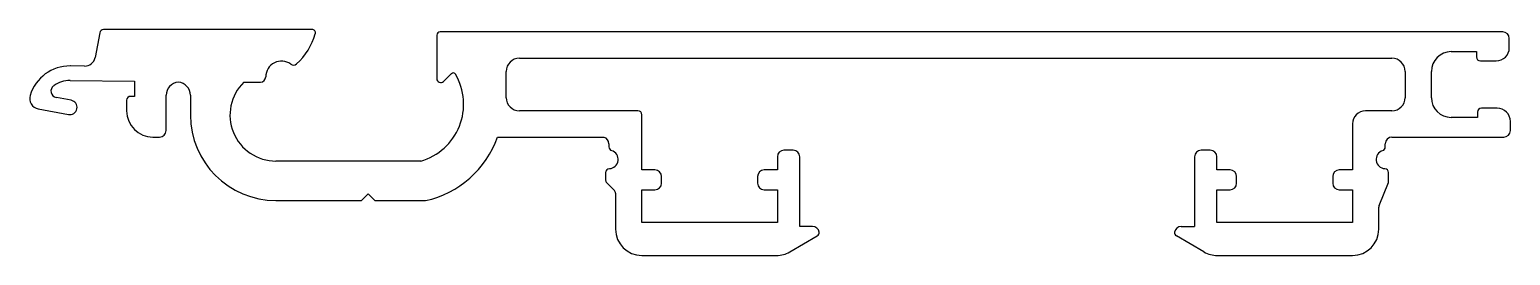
# Model space of a CAD drawing. Extents: x 660 to 772, y 712 to 729.
import ezdxf

# ---------------------------------------------------------------- set-up
doc = ezdxf.new("R2010")
doc.units = 0
doc.layers.get('0').update_dxf_attribs({"linetype": 'CONTINUOUS'})

msp = doc.modelspace()

# ---------------------------------------------------------------- linework, layer by layer
for p, q in [((665.07, 728.64), (664.71, 726.76)), ((681.21, 728.89), (665.36, 728.89)), ((690.68, 728.46), (690.68, 725.16)), ((771.68, 728.71), (690.93, 728.71)), ((772.18, 727.51), (772.18, 728.21)), ((767.76, 727.21), (769.68, 727.21)), ((769.68, 727.21), (769.68, 726.81)), ((663.91, 726.11), (662.83, 726.12)), ((696.96, 726.71), (763.26, 726.71)), ((769.98, 726.51), (771.18, 726.51)), ((662.81, 725.02), (667.71, 724.96)), ((667.71, 724.96), (667.71, 723.81)), ((676.01, 724.89), (677.28, 724.89)), ((691.19, 724.94), (691.79, 725.54)), ((695.96, 723.71), (695.96, 725.71)), ((764.26, 725.71), (764.26, 723.71)), ((766.26, 723.71), (766.26, 725.71)), ((662.89, 723.51), (661.77, 723.73)), ((667.71, 723.81), (667.41, 723.81)), ((670.11, 721.21), (670.11, 723.89)), ((671.96, 723.89), (671.96, 722.39)), ((660.39, 722.87), (662.68, 722.43)), ((667.11, 723.51), (667.11, 722.71)), ((705.96, 722.71), (696.96, 722.71)), ((763.26, 722.71), (761.26, 722.71)), ((769.76, 722.61), (769.76, 722.21)), ((771.26, 722.91), (770.06, 722.91)), ((706.26, 718.21), (706.26, 722.41)), ((760.26, 721.71), (760.26, 718.21)), ((769.76, 722.21), (767.76, 722.21)), ((772.26, 721.21), (772.26, 721.91)), ((669.11, 720.71), (669.61, 720.71)), ((695.29, 720.71), (703.36, 720.71)), ((703.76, 720.21), (703.76, 719.97)), ((762.76, 719.97), (762.76, 720.21)), ((763.26, 720.71), (771.76, 720.71)), ((716.56, 719.21), (716.56, 718.21)), ((717.76, 719.71), (717.06, 719.71)), ((718.26, 713.91), (718.26, 719.21)), ((748.26, 719.21), (748.26, 713.91)), ((749.46, 719.71), (748.76, 719.71)), ((749.96, 718.21), (749.96, 719.21)), ((689.46, 718.89), (678.46, 718.89)), ((703.51, 718.01), (703.51, 717.44)), ((707.26, 718.21), (706.26, 718.21)), ((716.56, 718.21), (715.56, 718.21)), ((750.96, 718.21), (749.96, 718.21)), ((760.26, 718.21), (759.26, 718.21)), ((763.01, 717.37), (763.01, 718.01)), ((703.6, 717.23), (704.18, 716.65)), ((707.76, 717.21), (707.76, 717.71)), ((715.06, 717.71), (715.06, 717.21)), ((751.46, 717.21), (751.46, 717.71)), ((758.76, 717.71), (758.76, 717.21)), ((762.28, 715.5), (762.99, 717.26)), ((678.46, 715.89), (684.96, 715.89)), ((684.96, 715.89), (685.46, 716.39)), ((685.46, 716.39), (685.96, 715.89)), ((685.96, 715.89), (689.83, 715.89)), ((704.26, 716.44), (704.26, 713.71)), ((706.26, 714.21), (706.26, 716.71)), ((706.26, 716.71), (707.26, 716.71)), ((715.56, 716.71), (716.56, 716.71)), ((716.56, 716.71), (716.56, 714.21)), ((749.96, 714.21), (749.96, 716.71)), ((749.96, 716.71), (750.96, 716.71)), ((759.26, 716.71), (760.26, 716.71)), ((760.26, 716.71), (760.26, 714.21)), ((762.26, 713.71), (762.26, 715.39)), ((716.56, 714.21), (706.26, 714.21)), ((719.24, 713.91), (718.26, 713.91)), ((747.24, 713.91), (748.26, 713.91)), ((760.26, 714.21), (749.96, 714.21)), ((717.5, 711.98), (719.58, 713.19)), ((748.98, 711.98), (746.89, 713.19)), ((706.26, 711.71), (716.5, 711.71)), ((749.98, 711.71), (760.26, 711.71))]:
    msp.add_line(p, q)
for centre, radius, start, end in [((665.36, 728.59), 0.3, 90, 169.2258), ((676.65, 729.97), 5, 312.4413, 343.6917), ((681.21, 728.64), 0.25, 343.6917, 90), ((690.93, 728.46), 0.25, 90, 180), ((771.68, 728.21), 0.5, 0, 90), ((767.76, 725.71), 1.5, 90, 180), ((771.18, 727.51), 1, 270, 0), ((662.79, 722.97), 3.15, 89.2258, 163.1189), ((663.92, 726.91), 0.8, 269.2258, 349.2258), ((678.88, 725.29), 1.2, 53.8904, 180), ((679.79, 726.54), 0.351, 233.8904, 312.4413), ((696.96, 725.71), 1, 90, 180), ((763.26, 725.71), 1, 0, 90), ((769.98, 726.81), 0.3, 180, 270), ((662.79, 722.97), 2.05, 89.2258, 126.5835), ((671.11, 723.89), 1, 94.3012, 180), ((670.96, 723.89), 1, 0, 85.6988), ((678.46, 722.39), 3.5, 134.4153, 270), ((677.28, 725.29), 0.4, 270, 0), ((688.22, 723.21), 4.5, 285.979, 30.4814), ((690.98, 725.16), 0.3, 180, 315), ((691.93, 725.39), 0.2, 30.4814, 135), ((660.54, 723.65), 0.8, 163.1189, 259.2258), ((661.86, 724.22), 0.5, 126.5835, 259.2258), ((667.41, 723.51), 0.3, 90, 180), ((696.96, 723.71), 1, 180, 270), ((763.26, 723.71), 1, 270, 0), ((767.76, 723.71), 1.5, 180, 270), ((662.79, 722.97), 0.55, 259.2258, 79.2258), ((669.11, 722.71), 2, 180, 270), ((705.96, 722.41), 0.3, 360, 90), ((761.26, 721.71), 1, 90, 180), ((770.06, 722.61), 0.3, 90, 180), ((771.26, 721.91), 1, 0, 90), ((678.46, 722.39), 6.5, 180, 270), ((669.61, 721.21), 0.5, 270, 360), ((688.22, 723.21), 7.5, 282.3612, 340.5288), ((703.46, 720.88), 0.2, 238.6607, 253.3984), ((703.26, 720.21), 0.5, 0, 73.3985), ((763.26, 720.21), 0.5, 90, 180), ((771.76, 721.21), 0.5, 270, 0), ((704.06, 719.97), 0.3, 180, 252.5424), ((703.76, 719.01), 0.7, 272.866, 72.5424), ((717.06, 719.21), 0.5, 90, 180), ((717.76, 719.21), 0.5, 0, 90), ((748.76, 719.21), 0.5, 90, 180), ((749.46, 719.21), 0.5, 0, 90), ((762.76, 719.01), 0.7, 107.4576, 267.134), ((762.46, 719.97), 0.3, 287.4576, 0), ((703.81, 718.01), 0.3, 92.866, 180), ((707.26, 717.71), 0.5, 0, 90), ((715.56, 717.71), 0.5, 90, 180), ((750.96, 717.71), 0.5, 0, 90), ((759.26, 717.71), 0.5, 90, 180), ((762.71, 718.01), 0.3, 360, 87.134), ((703.81, 717.44), 0.3, 179.9981, 225), ((707.26, 717.21), 0.5, 270, 0), ((715.56, 717.21), 0.5, 180, 270), ((750.96, 717.21), 0.5, 270, 0), ((759.26, 717.21), 0.5, 180, 270), ((762.71, 717.37), 0.3, 338.1036, 360), ((703.96, 716.44), 0.3, 0, 45), ((762.56, 715.39), 0.3, 158.1036, 180), ((706.26, 713.71), 2, 180, 270), ((719.24, 713.41), 0.5, 9.1818, 90), ((719.43, 713.45), 0.3, 300.0021, 9.1818), ((747.04, 713.45), 0.3, 170.8182, 239.9979), ((747.24, 713.41), 0.5, 90, 170.8182), ((760.26, 713.71), 2, 270, 0), ((716.5, 713.71), 2, 270, 300.0021), ((749.98, 713.71), 2, 239.9979, 270)]:
    msp.add_arc(centre, radius, start, end)

doc.saveas('drawing.dxf')
